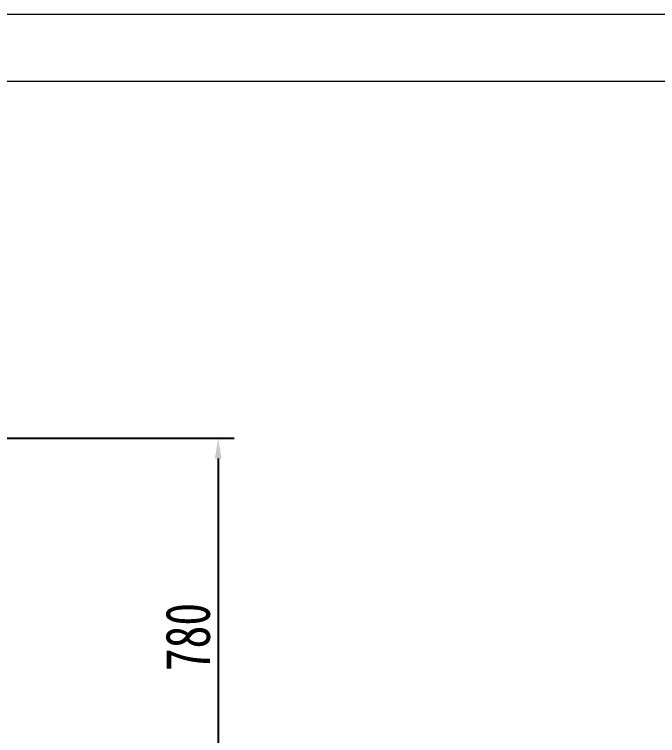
# Model space of a CAD drawing. Header units: millimetres. Extents: x -2601 to 21461, y 11492 to 21077.
# Drawn here: x 208 to 1470, y 15603 to 17018 of the extents above; entities that cross this region are included whole.
import ezdxf

# ---------------------------------------------------------------- set-up
doc = ezdxf.new("R2010")
doc.units = ezdxf.units.MM
doc.header["$PDSIZE"] = -1
doc.styles.get("Standard").update_dxf_attribs({"font": ''})
doc.styles.get('Standard').set_extended_font_data('HYSWLongFangSong')
doc.dimstyles.new('ISO-25', dxfattribs={"dimscale": 25, "dimtxt": 3.5, "dimasz": 1.6, "dimexe": 1.25, "dimexo": 0.625, "dimtad": 1, "dimdec": 0, "dimzin": 9, "dimdsep": 46, "dimtxsty": 'Standard', "dimcen": 2.5, "dimadec": 0, "dimazin": 2, "dimtfac": 1, "dimtdec": 0, "dimtofl": 0, "dimtmove": 0, "dimatfit": 3, "dimfxl": 1, "dimarcsym": 0})

# ---------------------------------------------------------------- blocks, each defined once
blk = doc.blocks.new('*D48')
at = {"color": 0, "lineweight": -2}
for p, q in [((-64.7, 16186.7), (639.1, 16186.7)), ((607.9, 16146.7), (607.9, 15446.7)), ((-64.7, 15406.7), (639.1, 15406.7))]:
    blk.add_line(p, q, dxfattribs=at)
at = {"color": 0}
for points in [[(601.2, 16146.7), (614.5, 16146.7), (607.9, 16186.7)], [(601.2, 15446.7), (614.5, 15446.7), (607.9, 15406.7)]]:
    blk.add_solid(points, dxfattribs=at)
at = {"layer": 'Defpoints', "color": 0}
for p in [(-80.3, 16186.7), (-80.3, 15406.7), (607.9, 15406.7)]:
    blk.add_point(p, dxfattribs=at)
at = {"color": 0, "insert": (548.5, 15796.7), "char_height": 87.5, "attachment_point": 5, "rotation": 90}
blk.add_mtext('780', dxfattribs=at)

msp = doc.modelspace()

# ---------------------------------------------------------------- linework, layer by layer
at = {"color": 0, "linetype": 'Continuous', "lineweight": 0}
msp.add_line((5214, 17018.2), (-2601, 17018.2), dxfattribs=at)
at = {"color": 0, "linetype": 'Continuous', "lineweight": 15}
msp.add_line((5082.4, 16886.6), (-2469.4, 16886.6), dxfattribs=at)

# ---------------------------------------------------------------- dimensions: what is measured, and where the dimension line sits
dim = msp.add_linear_dim(base=(607.9, 15406.7), p1=(-80.3, 16186.7), p2=(-80.3, 15406.7), angle=270, dimstyle='ISO-25')
dim.commit()
dim.dimension.update_dxf_attribs({"geometry": '*D48', "text_midpoint": (607.9, 15796.7), "dimtype": 161})

doc.saveas('drawing.dxf')
